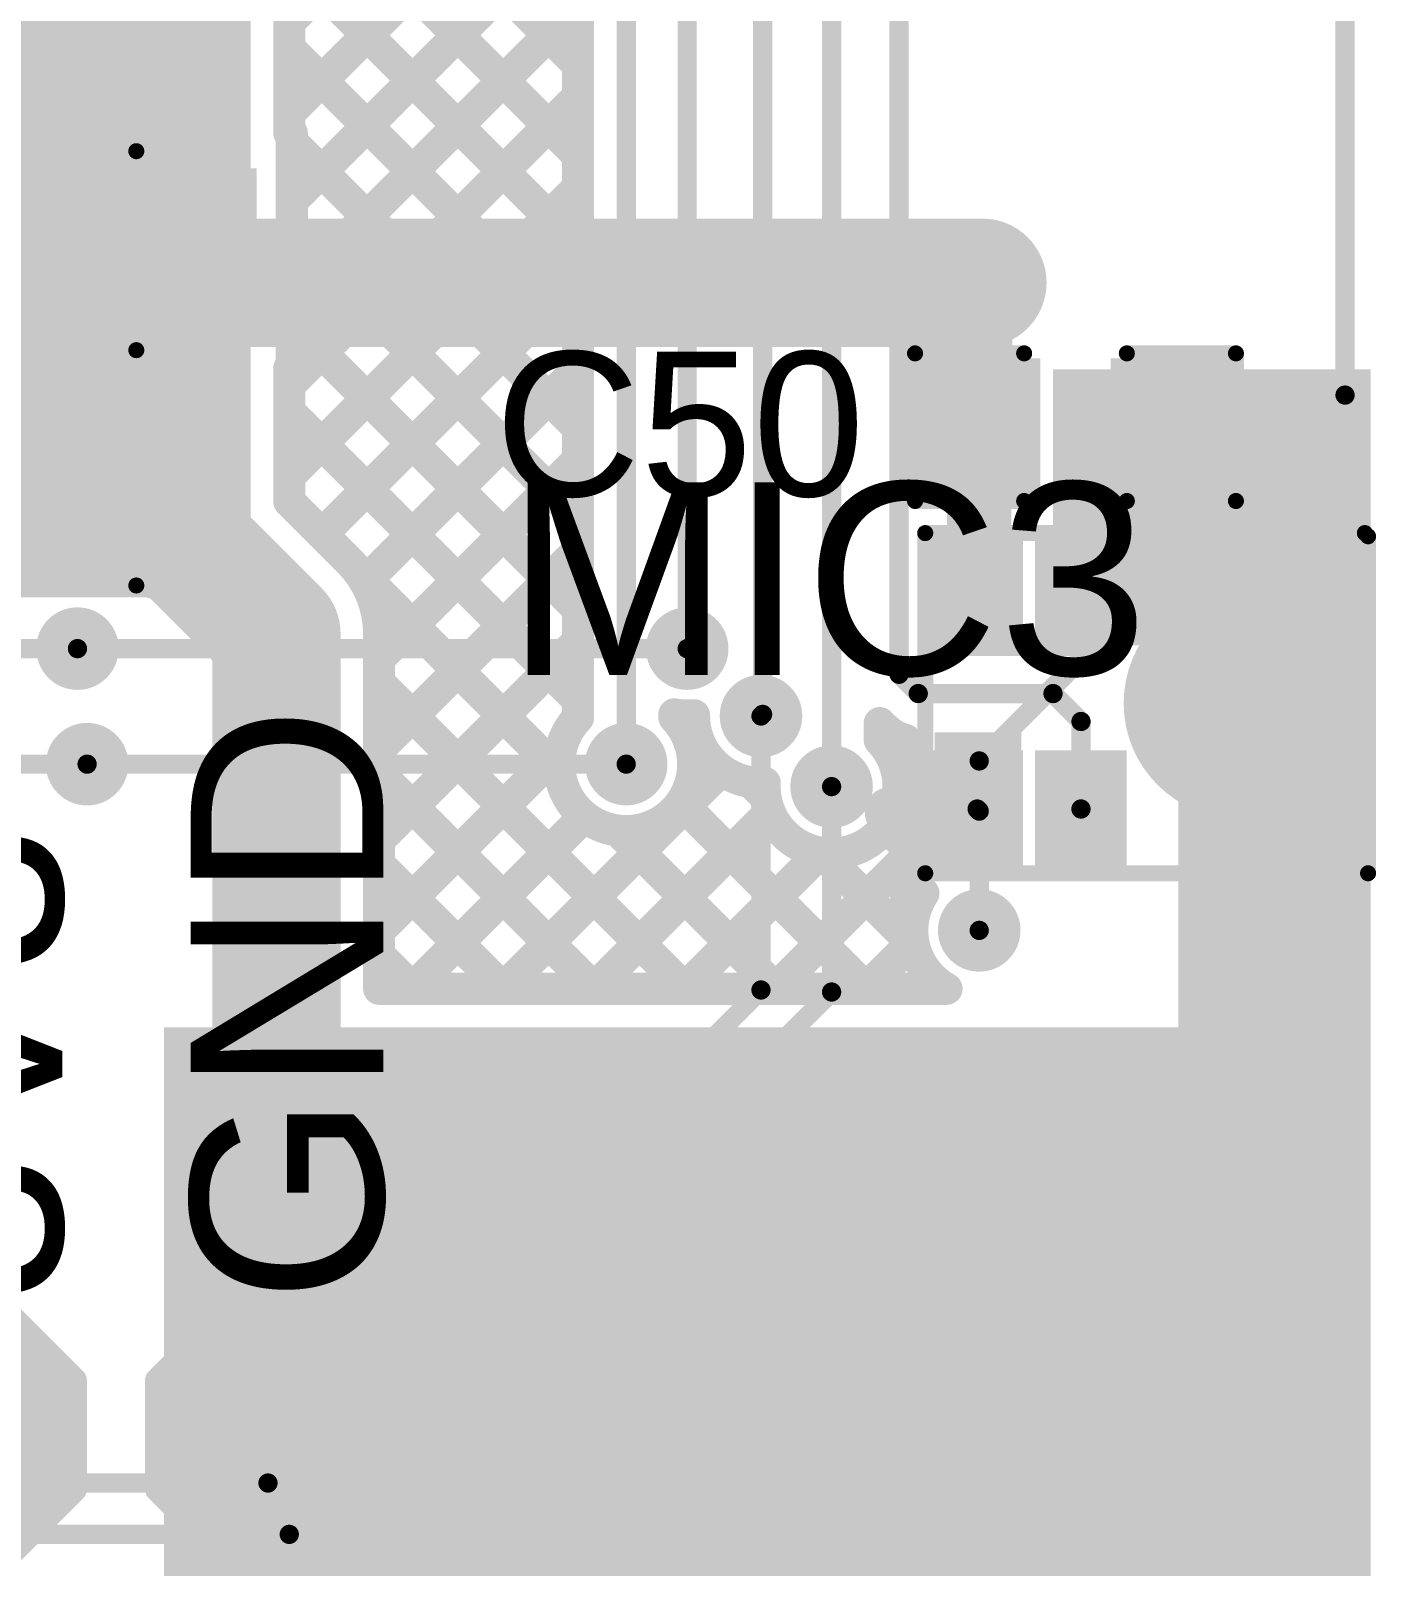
# Model space of a CAD drawing. Header units: millimetres. Extents: x -0.26 to 2.84, y -0.09 to 2.43.
# Drawn here: x 2.4115 to 2.8307, y -0.083 to 0.3985 of the extents above; entities that cross this region are included whole.
import ezdxf

# ---------------------------------------------------------------- set-up
doc = ezdxf.new("R2010")
doc.units = ezdxf.units.MM
doc.header["$MEASUREMENT"] = 0
for name, color, linetype in [('BottomLayer', 5, 'Continuous'), ('BottomSolder', 6, 'Continuous'), ('MultiLayer', 9, 'Continuous'), ('PadHoleLayer', 156, 'Continuous'), ('TopLayer', 1, 'Continuous'), ('TopOverlay', 2, 'Continuous'), ('TopPaste', 8, 'Continuous'), ('TopSolder', 216, 'Continuous'), ('ViaHoleLayer', 16, 'Continuous')]:
    doc.layers.add(name, color=color, linetype=linetype)
doc.styles.add('Arial', font='', dxfattribs={"height": 0.2})
doc.styles.get('Arial').set_extended_font_data('Arial')

# ---------------------------------------------------------------- blocks, each defined once
blk = doc.blocks.new('TEST_POINT_48')
at = {"layer": 'TopLayer'}
blk.add_hatch(color=1, dxfattribs=at).paths.add_polyline_path([(0.015, 0.03), (-0.015, 0.03), (-0.03, 0.015), (-0.03, -0.015), (-0.015, -0.03), (0.015, -0.03), (0.03, -0.015), (0.03, 0.015)])
at = {"layer": 'TopPaste'}
blk.add_hatch(color=8, dxfattribs=at).paths.add_polyline_path([(0.015, 0.03), (-0.015, 0.03), (-0.03, 0.015), (-0.03, -0.015), (-0.015, -0.03), (0.015, -0.03), (0.03, -0.015), (0.03, 0.015)])
at = {"layer": 'TopSolder'}
blk.add_hatch(color=216, dxfattribs=at).paths.add_polyline_path([(0.017, 0.034), (-0.017, 0.034), (-0.034, 0.017), (-0.034, -0.017), (-0.017, -0.034), (0.017, -0.034), (0.034, -0.017), (0.034, 0.017)])
at = {"layer": 'TopOverlay', "const_width": 0.00787}
for points in [[(-0.037, 0.017), (-0.017, 0.037)], [(-0.017, 0.037), (0.017, 0.037)], [(-0.017, 0.037), (0.017, 0.037)], [(0.017, 0.037), (0.037, 0.017)], [(-0.037, -0.017), (-0.037, 0.017)], [(0.037, -0.017), (0.037, 0.017)], [(-0.037, -0.017), (-0.017, -0.037)], [(0.017, -0.037), (0.037, -0.017)], [(-0.017, -0.037), (0.017, -0.037)], [(-0.017, -0.037), (0.017, -0.037)]]:
    blk.add_lwpolyline(points, dxfattribs=at)
at = {"layer": 'TopOverlay', "const_width": 0.00394}
for points in [[(-0.01897, 0.037, 1), (-0.01503, 0.037, 1)], [(-0.01897, 0.037, 1), (-0.01503, 0.037, 1)], [(-0.01897, 0.037, 1), (-0.01503, 0.037, 1)], [(0.01503, 0.037, 1), (0.01897, 0.037, 1)], [(0.01503, 0.037, 1), (0.01897, 0.037, 1)], [(0.01503, 0.037, 1), (0.01897, 0.037, 1)], [(-0.03897, 0.017, 1), (-0.03503, 0.017, 1)], [(-0.03897, 0.017, 1), (-0.03503, 0.017, 1)], [(0.03503, 0.017, 1), (0.03897, 0.017, 1)], [(0.03503, 0.017, 1), (0.03897, 0.017, 1)], [(-0.03897, -0.017, 1), (-0.03503, -0.017, 1)], [(-0.03897, -0.017, 1), (-0.03503, -0.017, 1)], [(0.03503, -0.017, 1), (0.03897, -0.017, 1)], [(0.03503, -0.017, 1), (0.03897, -0.017, 1)], [(-0.01897, -0.037, 1), (-0.01503, -0.037, 1)], [(-0.01897, -0.037, 1), (-0.01503, -0.037, 1)], [(-0.01897, -0.037, 1), (-0.01503, -0.037, 1)], [(0.01503, -0.037, 1), (0.01897, -0.037, 1)], [(0.01503, -0.037, 1), (0.01897, -0.037, 1)], [(0.01503, -0.037, 1), (0.01897, -0.037, 1)]]:
    blk.add_lwpolyline(points, format="xyb", close=True, dxfattribs=at)
blk = doc.blocks.new('TEST_POINT_49')
at = {"layer": 'TopLayer'}
blk.add_hatch(color=1, dxfattribs=at).paths.add_polyline_path([(0.015, 0.03), (-0.015, 0.03), (-0.03, 0.015), (-0.03, -0.015), (-0.015, -0.03), (0.015, -0.03), (0.03, -0.015), (0.03, 0.015)])
at = {"layer": 'TopPaste'}
blk.add_hatch(color=8, dxfattribs=at).paths.add_polyline_path([(0.015, 0.03), (-0.015, 0.03), (-0.03, 0.015), (-0.03, -0.015), (-0.015, -0.03), (0.015, -0.03), (0.03, -0.015), (0.03, 0.015)])
at = {"layer": 'TopSolder'}
blk.add_hatch(color=216, dxfattribs=at).paths.add_polyline_path([(0.017, 0.034), (-0.017, 0.034), (-0.034, 0.017), (-0.034, -0.017), (-0.017, -0.034), (0.017, -0.034), (0.034, -0.017), (0.034, 0.017)])
at = {"layer": 'TopOverlay', "const_width": 0.00787}
for points in [[(-0.037, 0.017), (-0.017, 0.037)], [(-0.017, 0.037), (0.017, 0.037)], [(-0.017, 0.037), (0.017, 0.037)], [(0.017, 0.037), (0.037, 0.017)], [(-0.037, -0.017), (-0.037, 0.017)], [(0.037, -0.017), (0.037, 0.017)], [(-0.037, -0.017), (-0.017, -0.037)], [(0.017, -0.037), (0.037, -0.017)], [(-0.017, -0.037), (0.017, -0.037)], [(-0.017, -0.037), (0.017, -0.037)]]:
    blk.add_lwpolyline(points, dxfattribs=at)
at = {"layer": 'TopOverlay', "const_width": 0.00394}
for points in [[(-0.01897, 0.037, 1), (-0.01503, 0.037, 1)], [(-0.01897, 0.037, 1), (-0.01503, 0.037, 1)], [(-0.01897, 0.037, 1), (-0.01503, 0.037, 1)], [(0.01503, 0.037, 1), (0.01897, 0.037, 1)], [(0.01503, 0.037, 1), (0.01897, 0.037, 1)], [(0.01503, 0.037, 1), (0.01897, 0.037, 1)], [(-0.03897, 0.017, 1), (-0.03503, 0.017, 1)], [(-0.03897, 0.017, 1), (-0.03503, 0.017, 1)], [(0.03503, 0.017, 1), (0.03897, 0.017, 1)], [(0.03503, 0.017, 1), (0.03897, 0.017, 1)], [(-0.03897, -0.017, 1), (-0.03503, -0.017, 1)], [(-0.03897, -0.017, 1), (-0.03503, -0.017, 1)], [(0.03503, -0.017, 1), (0.03897, -0.017, 1)], [(0.03503, -0.017, 1), (0.03897, -0.017, 1)], [(-0.01897, -0.037, 1), (-0.01503, -0.037, 1)], [(-0.01897, -0.037, 1), (-0.01503, -0.037, 1)], [(-0.01897, -0.037, 1), (-0.01503, -0.037, 1)], [(0.01503, -0.037, 1), (0.01897, -0.037, 1)], [(0.01503, -0.037, 1), (0.01897, -0.037, 1)], [(0.01503, -0.037, 1), (0.01897, -0.037, 1)]]:
    blk.add_lwpolyline(points, format="xyb", close=True, dxfattribs=at)
blk = doc.blocks.new('ICS_40618_88')
at = {"layer": 'BottomLayer'}
h = blk.add_hatch(color=5, dxfattribs=at)
edge = h.paths.add_edge_path()
edge.add_arc((0, 0.04083), 0.03199, 0, 360)
at = {"layer": 'BottomSolder'}
h = blk.add_hatch(color=6, dxfattribs=at)
edge = h.paths.add_edge_path()
edge.add_arc((0, 0.04083), 0.03599, 0, 360)
at = {"layer": 'MultiLayer'}
h = blk.add_hatch(color=9, dxfattribs=at)
edge = h.paths.add_edge_path()
edge.add_arc((0, 0.04083), 0.03199, 0, 360)
at = {"layer": 'PadHoleLayer'}
h = blk.add_hatch(color=156, dxfattribs=at)
edge = h.paths.add_edge_path()
edge.add_arc((0, 0.04083), 0.02018, 0, 360)
at = {"layer": 'TopLayer'}
h = blk.add_hatch(color=1, dxfattribs=at)
edge = h.paths.add_edge_path()
edge.add_arc((0, 0.04083), 0.03199, 0, 360)
for points in [[(-0.04724, 0.00181), (-0.0187, 0.00181), (-0.0187, -0.01874), (-0.04724, -0.01874)], [(0.0187, 0.00181), (0.04724, 0.00181), (0.04724, -0.01874), (0.0187, -0.01874)], [(-0.04528, -0.00016), (-0.02067, -0.00016), (-0.02067, -0.01677), (-0.04528, -0.01677)], [(-0.04724, -0.03055), (-0.0187, -0.03055), (-0.0187, -0.0511), (-0.04724, -0.0511)], [(0.0187, -0.03055), (0.04724, -0.03055), (0.04724, -0.0511), (0.0187, -0.0511)]]:
    blk.add_hatch(color=1, dxfattribs=at).paths.add_polyline_path(points)
at = {"layer": 'TopOverlay'}
blk.add_hatch(color=2, dxfattribs=at).paths.add_polyline_path([(0.00904, -0.05409), (0.01504, -0.05409), (0.01504, -0.02709), (0.00904, -0.02709)])
at = {"layer": 'TopPaste'}
for points in [[(-0.04724, 0.00181), (-0.0187, 0.00181), (-0.0187, -0.01874), (-0.04724, -0.01874)], [(0.0187, 0.00181), (0.04724, 0.00181), (0.04724, -0.01874), (0.0187, -0.01874)], [(-0.04528, -0.00016), (-0.02067, -0.00016), (-0.02067, -0.01677), (-0.04528, -0.01677)], [(-0.04724, -0.03055), (-0.0187, -0.03055), (-0.0187, -0.0511), (-0.04724, -0.0511)], [(0.0187, -0.03055), (0.04724, -0.03055), (0.04724, -0.0511), (0.0187, -0.0511)]]:
    blk.add_hatch(color=8, dxfattribs=at).paths.add_polyline_path(points)
at = {"layer": 'TopSolder'}
h = blk.add_hatch(color=216, dxfattribs=at)
edge = h.paths.add_edge_path()
edge.add_arc((0, 0.04083), 0.03599, 0, 360)
for points in [[(-0.05124, 0.00581), (-0.0147, 0.00581), (-0.0147, -0.02274), (-0.05124, -0.02274)], [(0.0147, 0.00581), (0.05124, 0.00581), (0.05124, -0.02274), (0.0147, -0.02274)], [(-0.04928, 0.00384), (-0.01667, 0.00384), (-0.01667, -0.02077), (-0.04928, -0.02077)], [(-0.05124, -0.02655), (-0.0147, -0.02655), (-0.0147, -0.0551), (-0.05124, -0.0551)], [(0.0147, -0.02655), (0.05124, -0.02655), (0.05124, -0.0551), (0.0147, -0.0551)]]:
    blk.add_hatch(color=216, dxfattribs=at).paths.add_polyline_path(points)
at = {"layer": 'TopOverlay', "const_width": 0.005}
for points in [[(-0.053, -0.057), (-0.053, 0.08)], [(0.053, 0.081), (-0.052, 0.081)], [(0.053, -0.057), (0.053, 0.081)], [(0.053, -0.057), (-0.053, -0.057)]]:
    blk.add_lwpolyline(points, dxfattribs=at)
at = {"layer": 'TopOverlay'}
for points, const_width in [([(-0.05425, 0.08, 1), (-0.05175, 0.08, 1)], 0.0025), ([(-0.05325, 0.081, 1), (-0.05075, 0.081, 1)], 0.0025), ([(0.05175, 0.081, 1), (0.05425, 0.081, 1)], 0.0025), ([(0.05175, 0.081, 1), (0.05425, 0.081, 1)], 0.0025), ([(-0.05425, -0.057, 1), (-0.05175, -0.057, 1)], 0.0025), ([(-0.05425, -0.057, 1), (-0.05175, -0.057, 1)], 0.0025), ([(0.05175, -0.057, 1), (0.05425, -0.057, 1)], 0.0025), ([(0.05175, -0.057, 1), (0.05425, -0.057, 1)], 0.0025), ([(0.03683, -0.068, 1), (0.03117, -0.068, 1)], 0.01), ([(0.02867, -0.068, 1), (0.03367, -0.068, 1)], 0.005), ([(0.03433, -0.068, 1), (0.03933, -0.068, 1)], 0.005)]:
    blk.add_lwpolyline(points, format="xyb", close=True, dxfattribs=dict(at, const_width=const_width))
blk = doc.blocks.new('VKMB1001E101MV_101')
at = {"layer": 'TopLayer'}
for points in [[(-0.1378, 0.02165), (-0.02756, 0.02165), (-0.02756, -0.02165), (-0.1378, -0.02165)], [(0.02756, 0.02165), (0.1378, 0.02165), (0.1378, -0.02165), (0.02756, -0.02165)]]:
    blk.add_hatch(color=1, dxfattribs=at).paths.add_polyline_path(points)
at = {"layer": 'TopPaste'}
for points in [[(-0.1378, 0.02165), (-0.02756, 0.02165), (-0.02756, -0.02165), (-0.1378, -0.02165)], [(0.02756, 0.02165), (0.1378, 0.02165), (0.1378, -0.02165), (0.02756, -0.02165)]]:
    blk.add_hatch(color=8, dxfattribs=at).paths.add_polyline_path(points)
at = {"layer": 'TopSolder'}
for points in [[(-0.1418, 0.02565), (-0.02356, 0.02565), (-0.02356, -0.02565), (-0.1418, -0.02565)], [(0.02356, 0.02565), (0.1418, 0.02565), (0.1418, -0.02565), (0.02356, -0.02565)]]:
    blk.add_hatch(color=216, dxfattribs=at).paths.add_polyline_path(points)
at = {"layer": 'TopOverlay', "const_width": 0.005}
for points in [[(-0.105, 0.0575), (-0.05817, 0.10433)], [(-0.05817, 0.10433), (0.10433, 0.10433)], [(0.10433, 0.031), (0.10433, 0.10433)], [(-0.105, 0.035), (-0.105, 0.0575)], [(-0.128, 0.028), (-0.128, 0.051)], [(-0.139, 0.04), (-0.116, 0.04)], [(0.10433, -0.10433), (0.10433, -0.031)], [(-0.105, -0.0575), (-0.105, -0.035)], [(-0.105, -0.0575), (-0.05817, -0.10433)], [(-0.05817, -0.10433), (0.10433, -0.10433)]]:
    blk.add_lwpolyline(points, dxfattribs=at)
at = {"layer": 'TopOverlay', "const_width": 0.0025}
for points in [[(-0.05942, 0.10433, 1), (-0.05692, 0.10433, 1)], [(-0.05942, 0.10433, 1), (-0.05692, 0.10433, 1)], [(0.10308, 0.10433, 1), (0.10558, 0.10433, 1)], [(0.10308, 0.10433, 1), (0.10558, 0.10433, 1)], [(-0.10625, 0.0575, 1), (-0.10375, 0.0575, 1)], [(-0.10625, 0.0575, 1), (-0.10375, 0.0575, 1)], [(-0.12925, 0.051, 1), (-0.12675, 0.051, 1)], [(-0.14025, 0.04, 1), (-0.13775, 0.04, 1)], [(-0.11725, 0.04, 1), (-0.11475, 0.04, 1)], [(-0.10625, 0.035, 1), (-0.10375, 0.035, 1)], [(-0.12925, 0.028, 1), (-0.12675, 0.028, 1)], [(0.10308, 0.031, 1), (0.10558, 0.031, 1)], [(0.10308, -0.031, 1), (0.10558, -0.031, 1)], [(-0.10625, -0.035, 1), (-0.10375, -0.035, 1)], [(-0.10625, -0.0575, 1), (-0.10375, -0.0575, 1)], [(-0.10625, -0.0575, 1), (-0.10375, -0.0575, 1)], [(-0.05942, -0.10433, 1), (-0.05692, -0.10433, 1)], [(-0.05942, -0.10433, 1), (-0.05692, -0.10433, 1)], [(0.10308, -0.10433, 1), (0.10558, -0.10433, 1)], [(0.10308, -0.10433, 1), (0.10558, -0.10433, 1)]]:
    blk.add_lwpolyline(points, format="xyb", close=True, dxfattribs=at)
blk = doc.blocks.new('C__0603_107')
at = {"layer": 'TopLayer'}
for points in [[(-0.045, -0.0175), (-0.045, 0.0175), (-0.015, 0.0175), (-0.015, -0.0175)], [(0.015, -0.0175), (0.015, 0.0175), (0.045, 0.0175), (0.045, -0.0175)]]:
    blk.add_hatch(color=1, dxfattribs=at).paths.add_polyline_path(points)
at = {"layer": 'TopPaste'}
for points in [[(-0.045, -0.0175), (-0.045, 0.0175), (-0.015, 0.0175), (-0.015, -0.0175)], [(0.015, -0.0175), (0.015, 0.0175), (0.045, 0.0175), (0.045, -0.0175)]]:
    blk.add_hatch(color=8, dxfattribs=at).paths.add_polyline_path(points)
at = {"layer": 'TopSolder'}
for points in [[(-0.049, -0.0215), (-0.049, 0.0215), (-0.011, 0.0215), (-0.011, -0.0215)], [(0.011, -0.0215), (0.011, 0.0215), (0.049, 0.0215), (0.049, -0.0215)]]:
    blk.add_hatch(color=216, dxfattribs=at).paths.add_polyline_path(points)
at = {"layer": 'TopOverlay', "const_width": 0.005}
for points in [[(-0.016, 0.023), (-0.05, 0.023)], [(-0.05, 0.023), (-0.05, -0.023)], [(0.05, 0.023), (0.016, 0.023)], [(0.05, 0.023), (0.05, -0.023)], [(-0.016, -0.023), (-0.05, -0.023)], [(0.05, -0.023), (0.016, -0.023)]]:
    blk.add_lwpolyline(points, dxfattribs=at)
at = {"layer": 'TopOverlay', "const_width": 0.0025}
for points in [[(-0.05125, 0.023, 1), (-0.04875, 0.023, 1)], [(-0.05125, 0.023, 1), (-0.04875, 0.023, 1)], [(-0.01725, 0.023, 1), (-0.01475, 0.023, 1)], [(0.01475, 0.023, 1), (0.01725, 0.023, 1)], [(0.04875, 0.023, 1), (0.05125, 0.023, 1)], [(0.04875, 0.023, 1), (0.05125, 0.023, 1)], [(-0.05125, -0.023, 1), (-0.04875, -0.023, 1)], [(-0.05125, -0.023, 1), (-0.04875, -0.023, 1)], [(-0.01725, -0.023, 1), (-0.01475, -0.023, 1)], [(0.01475, -0.023, 1), (0.01725, -0.023, 1)], [(0.04875, -0.023, 1), (0.05125, -0.023, 1)], [(0.04875, -0.023, 1), (0.05125, -0.023, 1)]]:
    blk.add_lwpolyline(points, format="xyb", close=True, dxfattribs=at)

msp = doc.modelspace()

# ---------------------------------------------------------------- hatches: boundary and pattern name
at = {"layer": 'BottomLayer'}
h = msp.add_hatch(color=5, dxfattribs=at)
edge = h.paths.add_edge_path()
edge.add_arc((2.708, 0.32), 0.01181, 0, 360)
h = msp.add_hatch(color=5, dxfattribs=at)
edge = h.paths.add_edge_path()
edge.add_arc((2.426, 0.206), 0.00886, 0, 360)
h = msp.add_hatch(color=5, dxfattribs=at)
edge = h.paths.add_edge_path()
edge.add_arc((2.616, 0.206), 0.00886, 0, 360)
h = msp.add_hatch(color=5, dxfattribs=at)
edge = h.paths.add_edge_path()
edge.add_arc((2.639, 0.185), 0.00886, 0, 360)
h = msp.add_hatch(color=5, dxfattribs=at)
edge = h.paths.add_edge_path()
edge.add_arc((2.429, 0.17), 0.00886, 0, 360)
h = msp.add_hatch(color=5, dxfattribs=at)
edge = h.paths.add_edge_path()
edge.add_arc((2.597, 0.17), 0.00886, 0, 360)
h = msp.add_hatch(color=5, dxfattribs=at)
edge = h.paths.add_edge_path()
edge.add_arc((2.661, 0.163), 0.00886, 0, 360)
h = msp.add_hatch(color=5, dxfattribs=at)
edge = h.paths.add_edge_path()
edge.add_arc((2.707, 0.1182), 0.00886, 0, 360)
h = msp.add_hatch(color=5, dxfattribs=at)
edge = h.paths.add_edge_path()
edge.add_arc((2.745, 0), 0.07874, 0, 360)
at = {"layer": 'BottomSolder'}
h = msp.add_hatch(color=6, dxfattribs=at)
edge = h.paths.add_edge_path()
edge.add_arc((2.708, 0.32), 0.01581, 0, 360)
h = msp.add_hatch(color=6, dxfattribs=at)
edge = h.paths.add_edge_path()
edge.add_arc((2.426, 0.206), 0.01286, 0, 360)
h = msp.add_hatch(color=6, dxfattribs=at)
edge = h.paths.add_edge_path()
edge.add_arc((2.616, 0.206), 0.01286, 0, 360)
h = msp.add_hatch(color=6, dxfattribs=at)
edge = h.paths.add_edge_path()
edge.add_arc((2.639, 0.185), 0.01286, 0, 360)
h = msp.add_hatch(color=6, dxfattribs=at)
edge = h.paths.add_edge_path()
edge.add_arc((2.429, 0.17), 0.01286, 0, 360)
h = msp.add_hatch(color=6, dxfattribs=at)
edge = h.paths.add_edge_path()
edge.add_arc((2.597, 0.17), 0.01286, 0, 360)
h = msp.add_hatch(color=6, dxfattribs=at)
edge = h.paths.add_edge_path()
edge.add_arc((2.661, 0.163), 0.01286, 0, 360)
h = msp.add_hatch(color=6, dxfattribs=at)
edge = h.paths.add_edge_path()
edge.add_arc((2.707, 0.1182), 0.01286, 0, 360)
h = msp.add_hatch(color=6, dxfattribs=at)
edge = h.paths.add_edge_path()
edge.add_arc((2.745, 0), 0.08274, 0, 360)
at = {"layer": 'MultiLayer'}
h = msp.add_hatch(color=9, dxfattribs=at)
edge = h.paths.add_edge_path()
edge.add_arc((2.745, 0), 0.07874, 0, 360)
at = {"layer": 'PadHoleLayer'}
h = msp.add_hatch(color=156, dxfattribs=at)
edge = h.paths.add_edge_path()
edge.add_arc((2.745, 0), 0.05906, 0, 360)
at = {"layer": 'TopLayer'}
for points in [[(2.429, 0.225), (2.48, 0.225), (2.48, 1.036), (2.429, 1.036)], [(2.366, 0.225), (2.465, 0.225), (2.465, 0.438), (2.366, 0.438)], [(2.73, 0.207), (2.778, 0.207), (2.778, 0.293), (2.73, 0.293)], [(2.769, -0.083), (2.829, -0.083), (2.829, 0.293), (2.769, 0.293)], [(2.016, 0.222), (2.475, 0.222), (2.475, 0.259), (2.016, 0.259)], [(2.453, -0.083), (2.805, -0.083), (2.805, 0.088), (2.453, 0.088)]]:
    msp.add_hatch(color=1, dxfattribs=at).paths.add_polyline_path(points)
h = msp.add_hatch(color=1, dxfattribs=at)
edge = h.paths.add_edge_path()
edge.add_arc((2.708, 0.32), 0.01181, 0, 360)
h = msp.add_hatch(color=1, dxfattribs=at)
edge = h.paths.add_edge_path()
edge.add_arc((2.426, 0.206), 0.00886, 0, 360)
h = msp.add_hatch(color=1, dxfattribs=at)
edge = h.paths.add_edge_path()
edge.add_arc((2.616, 0.206), 0.00886, 0, 360)
h = msp.add_hatch(color=1, dxfattribs=at)
edge = h.paths.add_edge_path()
edge.add_arc((2.639, 0.185), 0.00886, 0, 360)
h = msp.add_hatch(color=1, dxfattribs=at)
edge = h.paths.add_edge_path()
edge.add_arc((2.429, 0.17), 0.00886, 0, 360)
h = msp.add_hatch(color=1, dxfattribs=at)
edge = h.paths.add_edge_path()
edge.add_arc((2.597, 0.17), 0.00886, 0, 360)
h = msp.add_hatch(color=1, dxfattribs=at)
edge = h.paths.add_edge_path()
edge.add_arc((2.661, 0.163), 0.00886, 0, 360)
h = msp.add_hatch(color=1, dxfattribs=at)
edge = h.paths.add_edge_path()
edge.add_arc((2.707, 0.1182), 0.00886, 0, 360)
h = msp.add_hatch(color=1, dxfattribs=at)
edge = h.paths.add_edge_path()
edge.add_arc((2.745, 0), 0.07874, 0, 360)
at = {"layer": 'TopSolder'}
h = msp.add_hatch(color=216, dxfattribs=at)
edge = h.paths.add_edge_path()
edge.add_arc((2.708, 0.32), 0.01581, 0, 360)
h = msp.add_hatch(color=216, dxfattribs=at)
edge = h.paths.add_edge_path()
edge.add_arc((2.426, 0.206), 0.01286, 0, 360)
h = msp.add_hatch(color=216, dxfattribs=at)
edge = h.paths.add_edge_path()
edge.add_arc((2.616, 0.206), 0.01286, 0, 360)
h = msp.add_hatch(color=216, dxfattribs=at)
edge = h.paths.add_edge_path()
edge.add_arc((2.639, 0.185), 0.01286, 0, 360)
h = msp.add_hatch(color=216, dxfattribs=at)
edge = h.paths.add_edge_path()
edge.add_arc((2.429, 0.17), 0.01286, 0, 360)
h = msp.add_hatch(color=216, dxfattribs=at)
edge = h.paths.add_edge_path()
edge.add_arc((2.597, 0.17), 0.01286, 0, 360)
h = msp.add_hatch(color=216, dxfattribs=at)
edge = h.paths.add_edge_path()
edge.add_arc((2.661, 0.163), 0.01286, 0, 360)
h = msp.add_hatch(color=216, dxfattribs=at)
edge = h.paths.add_edge_path()
edge.add_arc((2.707, 0.1182), 0.01286, 0, 360)
h = msp.add_hatch(color=216, dxfattribs=at)
edge = h.paths.add_edge_path()
edge.add_arc((2.745, 0), 0.08274, 0, 360)
at = {"layer": 'ViaHoleLayer'}
h = msp.add_hatch(color=16, dxfattribs=at)
edge = h.paths.add_edge_path()
edge.add_arc((2.708, 0.32), 0.00591, 0, 360)
h = msp.add_hatch(color=16, dxfattribs=at)
edge = h.paths.add_edge_path()
edge.add_arc((2.426, 0.206), 0.00591, 0, 360)
h = msp.add_hatch(color=16, dxfattribs=at)
edge = h.paths.add_edge_path()
edge.add_arc((2.616, 0.206), 0.00591, 0, 360)
h = msp.add_hatch(color=16, dxfattribs=at)
edge = h.paths.add_edge_path()
edge.add_arc((2.639, 0.185), 0.00591, 0, 360)
h = msp.add_hatch(color=16, dxfattribs=at)
edge = h.paths.add_edge_path()
edge.add_arc((2.429, 0.17), 0.00591, 0, 360)
h = msp.add_hatch(color=16, dxfattribs=at)
edge = h.paths.add_edge_path()
edge.add_arc((2.597, 0.17), 0.00591, 0, 360)
h = msp.add_hatch(color=16, dxfattribs=at)
edge = h.paths.add_edge_path()
edge.add_arc((2.661, 0.163), 0.00591, 0, 360)
h = msp.add_hatch(color=16, dxfattribs=at)
edge = h.paths.add_edge_path()
edge.add_arc((2.707, 0.1182), 0.00591, 0, 360)

# ---------------------------------------------------------------- linework, layer by layer
at = {"layer": 'BottomLayer'}
for points, const_width in [([(2.821, 0.285), (2.821, 1.375)], 0.006), ([(2.388, 0.237), (2.471, 0.32)], 0.04), ([(2.471, 0.32), (2.708, 0.32)], 0.04), ([(2.707, 0.171), (2.821, 0.285)], 0.006), ([(2.426, 0.206), (2.616, 0.206)], 0.006), ([(2.639, 0.09963), (2.639, 0.185)], 0.006), ([(2.707, 0.1182), (2.707, 0.171)], 0.006), ([(2.707, 0.171), (2.707, 0.171)], 0.006), ([(2.429, 0.17), (2.597, 0.17)], 0.006), ([(2.661, 0.099), (2.661, 0.163)], 0.006), ([(2.48537, -0.054), (2.639, 0.09963)], 0.006), ([(2.492, -0.07), (2.661, 0.099)], 0.006), ([(1.027, -0.054), (2.48537, -0.054)], 0.006), ([(1.022, -0.07), (2.492, -0.07)], 0.006)]:
    msp.add_lwpolyline(points, dxfattribs=dict(at, const_width=const_width))
for points, const_width in [([(2.461, 0.32, 1), (2.481, 0.32, 1)], 0.02), ([(2.461, 0.32, 1), (2.481, 0.32, 1)], 0.02), ([(2.698, 0.32, 1), (2.718, 0.32, 1)], 0.02), ([(2.8195, 0.285, 1), (2.8225, 0.285, 1)], 0.003), ([(2.8195, 0.285, 1), (2.8225, 0.285, 1)], 0.003), ([(2.4245, 0.206, 1), (2.4275, 0.206, 1)], 0.003), ([(2.6145, 0.206, 1), (2.6175, 0.206, 1)], 0.003), ([(2.6375, 0.185, 1), (2.6405, 0.185, 1)], 0.003), ([(2.7055, 0.171, 1), (2.7085, 0.171, 1)], 0.003), ([(2.7055, 0.171, 1), (2.7085, 0.171, 1)], 0.003), ([(2.7055, 0.171, 1), (2.7085, 0.171, 1)], 0.003), ([(2.7055, 0.171, 1), (2.7085, 0.171, 1)], 0.003), ([(2.4275, 0.17, 1), (2.4305, 0.17, 1)], 0.003), ([(2.5955, 0.17, 1), (2.5985, 0.17, 1)], 0.003), ([(2.6595, 0.163, 1), (2.6625, 0.163, 1)], 0.003), ([(2.7055, 0.1182, 1), (2.7085, 0.1182, 1)], 0.003), ([(2.6375, 0.09963, 1), (2.6405, 0.09963, 1)], 0.003), ([(2.6375, 0.09963, 1), (2.6405, 0.09963, 1)], 0.003), ([(2.6595, 0.099, 1), (2.6625, 0.099, 1)], 0.003), ([(2.6595, 0.099, 1), (2.6625, 0.099, 1)], 0.003), ([(2.48387, -0.054, 1), (2.48687, -0.054, 1)], 0.003), ([(2.48387, -0.054, 1), (2.48687, -0.054, 1)], 0.003), ([(2.4905, -0.07, 1), (2.4935, -0.07, 1)], 0.003), ([(2.4905, -0.07, 1), (2.4935, -0.07, 1)], 0.003)]:
    msp.add_lwpolyline(points, format="xyb", close=True, dxfattribs=dict(at, const_width=const_width))
at = {"layer": 'TopLayer'}
for points, const_width in [([(2.616, 0.206), (2.616, 1.266)], 0.006), ([(2.661, 0.163), (2.661, 1.266)], 0.006), ([(2.682, 0.198), (2.682, 1.251)], 0.006), ([(2.597, 0.17), (2.597, 1.248)], 0.006), ([(2.6395, 0.1855), (2.6395, 1.248)], 0.006), ([(2.492, 0.36665), (2.492, 0.58209)], 0.01), ([(2.582, 0.18449), (2.582, 0.57251)], 0.01), ([(2.492, 0.40117), (2.582, 0.49117)], 0.01), ([(2.492, 0.47794), (2.582, 0.38794)], 0.01), ([(2.492, 0.37288), (2.582, 0.46288)], 0.01), ([(2.492, 0.44966), (2.582, 0.35966)], 0.01), ([(2.4928, 0.34539), (2.582, 0.4346)], 0.01), ([(2.492, 0.42137), (2.582, 0.33137)], 0.01), ([(2.4928, 0.31711), (2.582, 0.40631)], 0.01), ([(2.492, 0.39309), (2.582, 0.30309)], 0.01), ([(2.492, 0.28803), (2.582, 0.37803)], 0.01), ([(2.4928, 0.29335), (2.4928, 0.36665)], 0.01), ([(2.4928, 0.36401), (2.582, 0.2748)], 0.01), ([(2.4155, 0.242), (2.4155, 0.3315)], 0.04), ([(2.492, 0.25974), (2.582, 0.34974)], 0.01), ([(2.42268, 0.33), (2.459, 0.29368)], 0.04), ([(2.4928, 0.33572), (2.582, 0.24652)], 0.01), ([(2.35756, 0.33), (2.42268, 0.33)], 0.01), ([(2.42268, 0.33), (2.4878, 0.33)], 0.01), ([(2.70731, 0.31931), (2.708, 0.32)], 0.02), ([(2.70731, 0.27833), (2.70731, 0.31931)], 0.02), ([(2.50222, 0.24168), (2.582, 0.32146)], 0.01), ([(2.46, 0.2405), (2.46, 0.29368)], 0.04), ([(2.4928, 0.30744), (2.582, 0.21824)], 0.01), ([(2.492, 0.2519), (2.492, 0.29335)], 0.01), ([(2.492, 0.2519), (2.492, 0.29335)], 0.01), ([(2.51562, 0.2268), (2.582, 0.29318)], 0.01), ([(2.492, 0.27995), (2.582, 0.18995)], 0.01), ([(2.707, 0.27802), (2.70731, 0.27833)], 0.02), ([(2.707, 0.275), (2.707, 0.27802)], 0.02), ([(2.707, 0.2275), (2.707, 0.275)], 0.02), ([(2.52, 0.20289), (2.582, 0.26489)], 0.01), ([(2.455, 0.2405), (2.45814, 0.2405)], 0.04), ([(2.45814, 0.2405), (2.488, 0.21064)], 0.04), ([(2.492, 0.2519), (2.5106, 0.2333)], 0.01), ([(2.52, 0.17461), (2.582, 0.23661)], 0.01), ([(2.70662, 0.22712), (2.707, 0.2275)], 0.02), ([(2.70662, 0.22263), (2.70662, 0.22712)], 0.02), ([(2.51279, 0.23087), (2.57631, 0.16736)], 0.01), ([(2.488, -0.039), (2.488, 0.21064)], 0.04), ([(2.52, 0.1), (2.52, 0.21064)], 0.01), ([(2.52, 0.14632), (2.582, 0.20832)], 0.01), ([(2.189, 0.206), (2.426, 0.206)], 0.006), ([(2.52, 0.19539), (2.61539, 0.1)], 0.01), ([(2.682, 0.198), (2.688, 0.192)], 0.006), ([(2.688, 0.192), (2.73, 0.192)], 0.006), ([(2.73, 0.192), (2.73871, 0.18329)], 0.006), ([(2.61507, 0.18516), (2.61838, 0.18185)], 0.01), ([(2.639, 0.185), (2.6395, 0.1855)], 0.006), ([(2.676, 0.17749), (2.676, 0.18279)], 0.01), ([(2.676, 0.1808), (2.68407, 0.17273)], 0.01), ([(2.73871, 0.15603), (2.73871, 0.18329)], 0.006), ([(2.52, 0.11804), (2.57668, 0.17472)], 0.01), ([(2.68407, 0.12976), (2.68407, 0.17752)], 0.01), ([(2.68157, 0.16647), (2.68407, 0.16897)], 0.01), ([(2.194, 0.17), (2.429, 0.17)], 0.006), ([(2.52, 0.1671), (2.5871, 0.1)], 0.01), ([(2.55853, 0.1), (2.62669, 0.16816)], 0.01), ([(2.63585, 0.16438), (2.64038, 0.15985)], 0.01), ([(2.58681, 0.1), (2.64176, 0.15494)], 0.01), ([(2.61402, 0.15794), (2.67195, 0.1)], 0.01), ([(2.70635, 0.15603), (2.707, 0.15537)], 0.006), ([(2.53025, 0.1), (2.58396, 0.15372)], 0.01), ([(2.59436, 0.14931), (2.64367, 0.1)], 0.01), ([(2.67783, 0.15068), (2.68407, 0.14445)], 0.01), ([(2.707, 0.1182), (2.707, 0.15537)], 0.006), ([(2.6151, 0.1), (2.65753, 0.14243)], 0.01), ([(2.64338, 0.1), (2.68407, 0.14069)], 0.01), ([(2.65786, 0.14238), (2.68666, 0.11357)], 0.01), ([(2.52, 0.13882), (2.55882, 0.1)], 0.01), ([(2.68407, 0.12976), (2.68963, 0.12976)], 0.01), ([(2.67167, 0.1), (2.68643, 0.11476)], 0.01), ([(2.52, 0.11053), (2.53053, 0.1)], 0.01), ([(2.52, 0.1), (2.69682, 0.1)], 0.01)]:
    msp.add_lwpolyline(points, dxfattribs=dict(at, const_width=const_width))
for points, const_width in [([(2.4895, 0.40117, 1), (2.4945, 0.40117, 1)], 0.005), ([(2.4895, 0.39309, 1), (2.4945, 0.39309, 1)], 0.005), ([(2.5795, 0.38794, 1), (2.5845, 0.38794, 1)], 0.005), ([(2.5795, 0.37803, 1), (2.5845, 0.37803, 1)], 0.005), ([(2.4895, 0.37288, 1), (2.4945, 0.37288, 1)], 0.005), ([(2.4895, 0.36665, 1), (2.4945, 0.36665, 1)], 0.005), ([(2.4903, 0.36665, 1), (2.4953, 0.36665, 1)], 0.005), ([(2.4903, 0.36401, 1), (2.4953, 0.36401, 1)], 0.005), ([(2.5795, 0.35966, 1), (2.5845, 0.35966, 1)], 0.005), ([(2.4055, 0.3315, 1), (2.4255, 0.3315, 1)], 0.02), ([(2.5795, 0.34974, 1), (2.5845, 0.34974, 1)], 0.005), ([(2.41268, 0.33, 1), (2.43268, 0.33, 1)], 0.02), ([(2.4903, 0.34539, 1), (2.4953, 0.34539, 1)], 0.005), ([(2.4903, 0.33572, 1), (2.4953, 0.33572, 1)], 0.005), ([(2.42018, 0.33, 1), (2.42518, 0.33, 1)], 0.005), ([(2.42018, 0.33, 1), (2.42518, 0.33, 1)], 0.005), ([(2.4853, 0.33, 1), (2.4903, 0.33, 1)], 0.005), ([(2.5795, 0.33137, 1), (2.5845, 0.33137, 1)], 0.005), ([(2.70231, 0.31931, 1), (2.71231, 0.31931, 1)], 0.01), ([(2.70231, 0.31931, 1), (2.71231, 0.31931, 1)], 0.01), ([(2.703, 0.32, 1), (2.713, 0.32, 1)], 0.01), ([(2.5795, 0.32146, 1), (2.5845, 0.32146, 1)], 0.005), ([(2.4903, 0.31711, 1), (2.4953, 0.31711, 1)], 0.005), ([(2.449, 0.29368, 1), (2.469, 0.29368, 1)], 0.02), ([(2.45, 0.29368, 1), (2.47, 0.29368, 1)], 0.02), ([(2.4903, 0.30744, 1), (2.4953, 0.30744, 1)], 0.005), ([(2.5795, 0.30309, 1), (2.5845, 0.30309, 1)], 0.005), ([(2.4895, 0.29335, 1), (2.4945, 0.29335, 1)], 0.005), ([(2.4895, 0.29335, 1), (2.4945, 0.29335, 1)], 0.005), ([(2.4903, 0.29335, 1), (2.4953, 0.29335, 1)], 0.005), ([(2.5795, 0.29318, 1), (2.5845, 0.29318, 1)], 0.005), ([(2.4895, 0.28803, 1), (2.4945, 0.28803, 1)], 0.005), ([(2.4895, 0.27995, 1), (2.4945, 0.27995, 1)], 0.005), ([(2.702, 0.27802, 1), (2.712, 0.27802, 1)], 0.01), ([(2.702, 0.27802, 1), (2.712, 0.27802, 1)], 0.01), ([(2.702, 0.275, 1), (2.712, 0.275, 1)], 0.01), ([(2.702, 0.275, 1), (2.712, 0.275, 1)], 0.01), ([(2.70231, 0.27833, 1), (2.71231, 0.27833, 1)], 0.01), ([(2.70231, 0.27833, 1), (2.71231, 0.27833, 1)], 0.01), ([(2.5795, 0.2748, 1), (2.5845, 0.2748, 1)], 0.005), ([(2.5795, 0.26489, 1), (2.5845, 0.26489, 1)], 0.005), ([(2.4055, 0.242, 1), (2.4255, 0.242, 1)], 0.02), ([(2.445, 0.2405, 1), (2.465, 0.2405, 1)], 0.02), ([(2.44814, 0.2405, 1), (2.46814, 0.2405, 1)], 0.02), ([(2.44814, 0.2405, 1), (2.46814, 0.2405, 1)], 0.02), ([(2.45, 0.2405, 1), (2.47, 0.2405, 1)], 0.02), ([(2.4895, 0.25974, 1), (2.4945, 0.25974, 1)], 0.005), ([(2.4895, 0.2519, 1), (2.4945, 0.2519, 1)], 0.005), ([(2.4895, 0.2519, 1), (2.4945, 0.2519, 1)], 0.005), ([(2.4895, 0.2519, 1), (2.4945, 0.2519, 1)], 0.005), ([(2.5795, 0.24652, 1), (2.5845, 0.24652, 1)], 0.005), ([(2.49972, 0.24168, 1), (2.50472, 0.24168, 1)], 0.005), ([(2.5795, 0.23661, 1), (2.5845, 0.23661, 1)], 0.005), ([(2.5081, 0.2333, 1), (2.5131, 0.2333, 1)], 0.005), ([(2.5081, 0.2333, 1), (2.5131, 0.2333, 1)], 0.005), ([(2.50813, 0.23327, 1), (2.51313, 0.23327, 1)], 0.005), ([(2.70162, 0.22712, 1), (2.71162, 0.22712, 1)], 0.01), ([(2.70162, 0.22712, 1), (2.71162, 0.22712, 1)], 0.01), ([(2.702, 0.2275, 1), (2.712, 0.2275, 1)], 0.01), ([(2.702, 0.2275, 1), (2.712, 0.2275, 1)], 0.01), ([(2.51029, 0.23087, 1), (2.51529, 0.23087, 1)], 0.005), ([(2.51312, 0.2268, 1), (2.51812, 0.2268, 1)], 0.005), ([(2.70162, 0.22263, 1), (2.71162, 0.22263, 1)], 0.01), ([(2.478, 0.21064, 1), (2.498, 0.21064, 1)], 0.02), ([(2.478, 0.21064, 1), (2.498, 0.21064, 1)], 0.02), ([(2.5795, 0.21824, 1), (2.5845, 0.21824, 1)], 0.005), ([(2.5175, 0.21064, 1), (2.5225, 0.21064, 1)], 0.005), ([(2.5175, 0.21064, 1), (2.5225, 0.21064, 1)], 0.005), ([(2.5175, 0.21064, 1), (2.5225, 0.21064, 1)], 0.005), ([(2.5795, 0.20832, 1), (2.5845, 0.20832, 1)], 0.005), ([(2.4245, 0.206, 1), (2.4275, 0.206, 1)], 0.003), ([(2.5175, 0.20289, 1), (2.5225, 0.20289, 1)], 0.005), ([(2.6145, 0.206, 1), (2.6175, 0.206, 1)], 0.003), ([(2.5175, 0.19539, 1), (2.5225, 0.19539, 1)], 0.005), ([(2.6805, 0.198, 1), (2.6835, 0.198, 1)], 0.003), ([(2.6805, 0.198, 1), (2.6835, 0.198, 1)], 0.003), ([(2.5795, 0.18995, 1), (2.5845, 0.18995, 1)], 0.005), ([(2.6865, 0.192, 1), (2.6895, 0.192, 1)], 0.003), ([(2.6865, 0.192, 1), (2.6895, 0.192, 1)], 0.003), ([(2.7285, 0.192, 1), (2.7315, 0.192, 1)], 0.003), ([(2.7285, 0.192, 1), (2.7315, 0.192, 1)], 0.003), ([(2.5795, 0.18449, 1), (2.5845, 0.18449, 1)], 0.005), ([(2.5795, 0.18449, 1), (2.5845, 0.18449, 1)], 0.005), ([(2.6095, 0.18553, 1), (2.6145, 0.18553, 1)], 0.005), ([(2.6095, 0.18449, 1), (2.6145, 0.18449, 1)], 0.005), ([(2.61257, 0.18516, 1), (2.61757, 0.18516, 1)], 0.005), ([(2.61564, 0.18525, 1), (2.62064, 0.18525, 1)], 0.005), ([(2.61564, 0.18525, 1), (2.62064, 0.18525, 1)], 0.005), ([(2.6375, 0.185, 1), (2.6405, 0.185, 1)], 0.003), ([(2.638, 0.1855, 1), (2.641, 0.1855, 1)], 0.003), ([(2.638, 0.1855, 1), (2.641, 0.1855, 1)], 0.003), ([(2.6735, 0.18279, 1), (2.6785, 0.18279, 1)], 0.005), ([(2.61588, 0.18185, 1), (2.62088, 0.18185, 1)], 0.005), ([(2.6735, 0.1808, 1), (2.6785, 0.1808, 1)], 0.005), ([(2.67489, 0.18139, 1), (2.67989, 0.18139, 1)], 0.005), ([(2.6749, 0.18139, 1), (2.6799, 0.18139, 1)], 0.005), ([(2.73721, 0.18329, 1), (2.74021, 0.18329, 1)], 0.003), ([(2.73721, 0.18329, 1), (2.74021, 0.18329, 1)], 0.003), ([(2.5175, 0.17461, 1), (2.5225, 0.17461, 1)], 0.005), ([(2.57418, 0.17472, 1), (2.57918, 0.17472, 1)], 0.005), ([(2.6735, 0.17749, 1), (2.6785, 0.17749, 1)], 0.005), ([(2.6735, 0.17749, 1), (2.6785, 0.17749, 1)], 0.005), ([(2.68157, 0.17752, 1), (2.68657, 0.17752, 1)], 0.005), ([(2.68157, 0.17752, 1), (2.68657, 0.17752, 1)], 0.005), ([(2.68157, 0.17752, 1), (2.68657, 0.17752, 1)], 0.005), ([(2.61536, 0.17, 1), (2.62036, 0.17, 1)], 0.005), ([(2.61536, 0.17, 1), (2.62036, 0.17, 1)], 0.005), ([(2.68157, 0.17273, 1), (2.68657, 0.17273, 1)], 0.005), ([(2.68157, 0.16897, 1), (2.68657, 0.16897, 1)], 0.005), ([(2.4275, 0.17, 1), (2.4305, 0.17, 1)], 0.003), ([(2.5175, 0.1671, 1), (2.5225, 0.1671, 1)], 0.005), ([(2.57381, 0.16736, 1), (2.57881, 0.16736, 1)], 0.005), ([(2.5955, 0.17, 1), (2.5985, 0.17, 1)], 0.003), ([(2.62419, 0.16816, 1), (2.62919, 0.16816, 1)], 0.005), ([(2.63335, 0.16438, 1), (2.63835, 0.16438, 1)], 0.005), ([(2.63767, 0.16417, 1), (2.64267, 0.16417, 1)], 0.005), ([(2.63767, 0.16417, 1), (2.64267, 0.16417, 1)], 0.005), ([(2.67907, 0.16647, 1), (2.68407, 0.16647, 1)], 0.005), ([(2.63788, 0.15985, 1), (2.64288, 0.15985, 1)], 0.005), ([(2.6595, 0.163, 1), (2.6625, 0.163, 1)], 0.003), ([(2.67936, 0.163, 1), (2.68436, 0.163, 1)], 0.005), ([(2.67936, 0.163, 1), (2.68436, 0.163, 1)], 0.005), ([(2.61152, 0.15794, 1), (2.61652, 0.15794, 1)], 0.005), ([(2.63926, 0.15494, 1), (2.64426, 0.15494, 1)], 0.005), ([(2.70485, 0.15603, 1), (2.70785, 0.15603, 1)], 0.003), ([(2.73721, 0.15603, 1), (2.74021, 0.15603, 1)], 0.003), ([(2.58146, 0.15372, 1), (2.58646, 0.15372, 1)], 0.005), ([(2.59186, 0.14931, 1), (2.59686, 0.14931, 1)], 0.005), ([(2.67533, 0.15068, 1), (2.68033, 0.15068, 1)], 0.005), ([(2.7055, 0.15537, 1), (2.7085, 0.15537, 1)], 0.003), ([(2.7055, 0.15537, 1), (2.7085, 0.15537, 1)], 0.003), ([(2.5175, 0.14632, 1), (2.5225, 0.14632, 1)], 0.005), ([(2.68157, 0.14445, 1), (2.68657, 0.14445, 1)], 0.005), ([(2.65503, 0.14243, 1), (2.66003, 0.14243, 1)], 0.005), ([(2.65536, 0.14238, 1), (2.66036, 0.14238, 1)], 0.005), ([(2.68157, 0.14069, 1), (2.68657, 0.14069, 1)], 0.005), ([(2.5175, 0.13882, 1), (2.5225, 0.13882, 1)], 0.005), ([(2.68157, 0.12976, 1), (2.68657, 0.12976, 1)], 0.005), ([(2.68157, 0.12976, 1), (2.68657, 0.12976, 1)], 0.005), ([(2.68713, 0.12976, 1), (2.69213, 0.12976, 1)], 0.005), ([(2.68713, 0.12976, 1), (2.69213, 0.12976, 1)], 0.005), ([(2.5175, 0.11804, 1), (2.5225, 0.11804, 1)], 0.005), ([(2.7055, 0.1182, 1), (2.7085, 0.1182, 1)], 0.003), ([(2.68393, 0.11476, 1), (2.68893, 0.11476, 1)], 0.005), ([(2.68416, 0.11357, 1), (2.68916, 0.11357, 1)], 0.005), ([(2.5175, 0.11053, 1), (2.5225, 0.11053, 1)], 0.005), ([(2.5175, 0.1, 1), (2.5225, 0.1, 1)], 0.005), ([(2.5175, 0.1, 1), (2.5225, 0.1, 1)], 0.005), ([(2.52775, 0.1, 1), (2.53275, 0.1, 1)], 0.005), ([(2.52803, 0.1, 1), (2.53303, 0.1, 1)], 0.005), ([(2.55603, 0.1, 1), (2.56103, 0.1, 1)], 0.005), ([(2.55632, 0.1, 1), (2.56132, 0.1, 1)], 0.005), ([(2.58431, 0.1, 1), (2.58931, 0.1, 1)], 0.005), ([(2.5846, 0.1, 1), (2.5896, 0.1, 1)], 0.005), ([(2.6126, 0.1, 1), (2.6176, 0.1, 1)], 0.005), ([(2.61289, 0.1, 1), (2.61789, 0.1, 1)], 0.005), ([(2.64088, 0.1, 1), (2.64588, 0.1, 1)], 0.005), ([(2.64117, 0.1, 1), (2.64617, 0.1, 1)], 0.005), ([(2.66917, 0.1, 1), (2.67417, 0.1, 1)], 0.005), ([(2.66945, 0.1, 1), (2.67445, 0.1, 1)], 0.005), ([(2.69432, 0.1, 1), (2.69932, 0.1, 1)], 0.005), ([(2.69432, 0.1, 1), (2.69932, 0.1, 1)], 0.005), ([(2.478, -0.039, 1), (2.498, -0.039, 1)], 0.02)]:
    msp.add_lwpolyline(points, format="xyb", close=True, dxfattribs=dict(at, const_width=const_width))
at = {"layer": 'TopLayer', "const_width": 0.01}
for points in [[(2.5106, 0.2333, -0.199231), (2.52, 0.21064)], [(2.51063, 0.23327, -0.198912), (2.52, 0.21064)], [(2.61786, 0.17, -1.482793), (2.582, 0.18449)], [(2.61814, 0.18525, -0.07411), (2.612, 0.18553)], [(2.612, 0.18449, -0.194456), (2.61786, 0.17)], [(2.64017, 0.16417, -0.434403), (2.61814, 0.18525)], [(2.68407, 0.17752, -0.13083), (2.67739, 0.18139)], [(2.68407, 0.17752, -0.130686), (2.6774, 0.18139)], [(2.676, 0.17749, -0.194456), (2.68186, 0.163)], [(2.68186, 0.163, -1.028579), (2.64017, 0.16417)], [(2.69682, 0.1, -0.436941), (2.68963, 0.12976)]]:
    msp.add_lwpolyline(points, format="xyb", dxfattribs=at)

# ---------------------------------------------------------------- block references
for name, p in [('VKMB1001E101MV_101', (2.34, 0.33)), ('TEST_POINT_49', (2.388, -0.039)), ('TEST_POINT_48', (2.488, -0.039))]:
    msp.add_blockref(name, p)
for name, p, rotation in [('C__0603_107', (2.737, 0.275), 180), ('ICS_40618_88', (2.74717, 0.189), 270)]:
    msp.add_blockref(name, p, dxfattribs=dict(rotation=rotation))

# ---------------------------------------------------------------- texts
at = {"layer": 'TopOverlay', "style": 'Arial'}
for s, height, p in [('C50', 0.045, (2.55602, 0.25351)), ('MIC3', 0.06, (2.55946, 0.19781))]:
    msp.add_text(s, height=height, dxfattribs=at).set_placement(p)
for s, p in [('GND', (2.5213, 0.002)), ('3V3', (2.4213, 0.002))]:
    msp.add_text(s, height=0.06, rotation=90, dxfattribs=at).set_placement(p)

doc.saveas('drawing.dxf')
